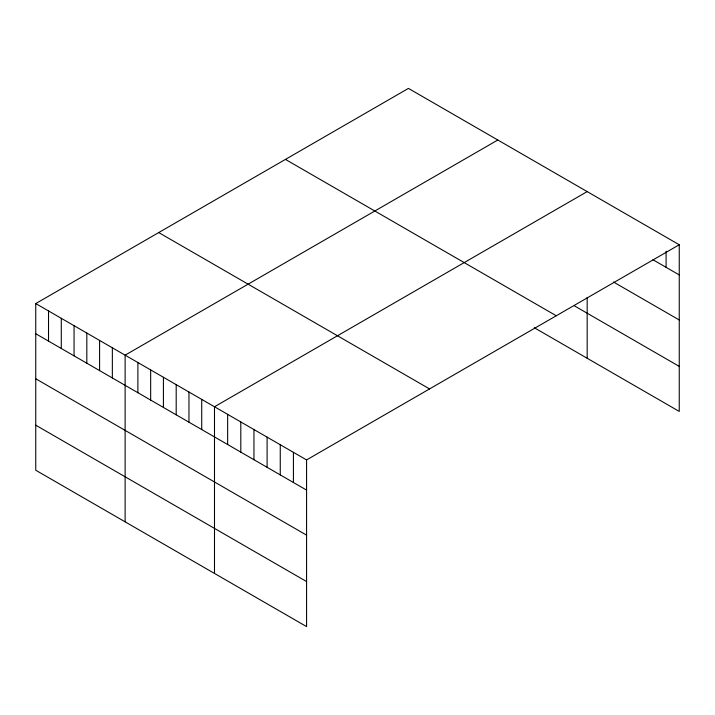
<?xml version="1.0" encoding="UTF-8"?>
<svg xmlns="http://www.w3.org/2000/svg" width="715" height="715" viewBox="0 0 715 715"><rect width="100%" height="100%" fill="white"/><g stroke="black" fill="none" stroke-linecap="round" stroke-linejoin="round"><path stroke-width="1.07" d="M679.25 244.762L306.574 459.924L306.574 626.599L35.75 470.238L35.75 303.571L408.426 88.401L679.25 244.762L679.25 411.429L534.275 327.729M497.801 140.006L125.125 355.167L125.125 521.834M587.167 191.602L214.491 406.764L214.491 573.439M652.938 259.742L679.25 274.926M613.479 282.005L679.25 319.971M574.404 305.85L679.25 366.384M285.446 159.409L556.27 315.762M158.73 232.563L429.554 388.924M35.75 303.571L306.574 459.924M35.75 333.735L306.574 490.097M35.75 378.78L306.574 535.142M35.75 425.193L306.574 581.554M666.094 251.171L666.094 267.33M587.167 297.404L587.167 358.269M293.418 452.327L293.418 482.5M280.262 444.739L280.262 474.903M267.106 437.142L267.106 467.306M253.95 429.545L253.95 459.718M240.803 421.948L240.803 452.121M227.647 414.36L227.647 444.524M201.728 399.39L201.728 429.563M188.957 392.026L188.957 422.19M176.194 384.652L176.194 414.816M163.422 377.279L163.422 407.443M150.659 369.905L150.659 400.078M137.888 362.541L137.888 392.705M112.353 347.794L112.353 377.958M99.591 340.42L99.591 370.593M86.819 333.056L86.819 363.22M74.056 325.683L74.056 355.847M61.284 318.309L61.284 348.482M48.522 310.936L48.522 341.109"/></g></svg>
